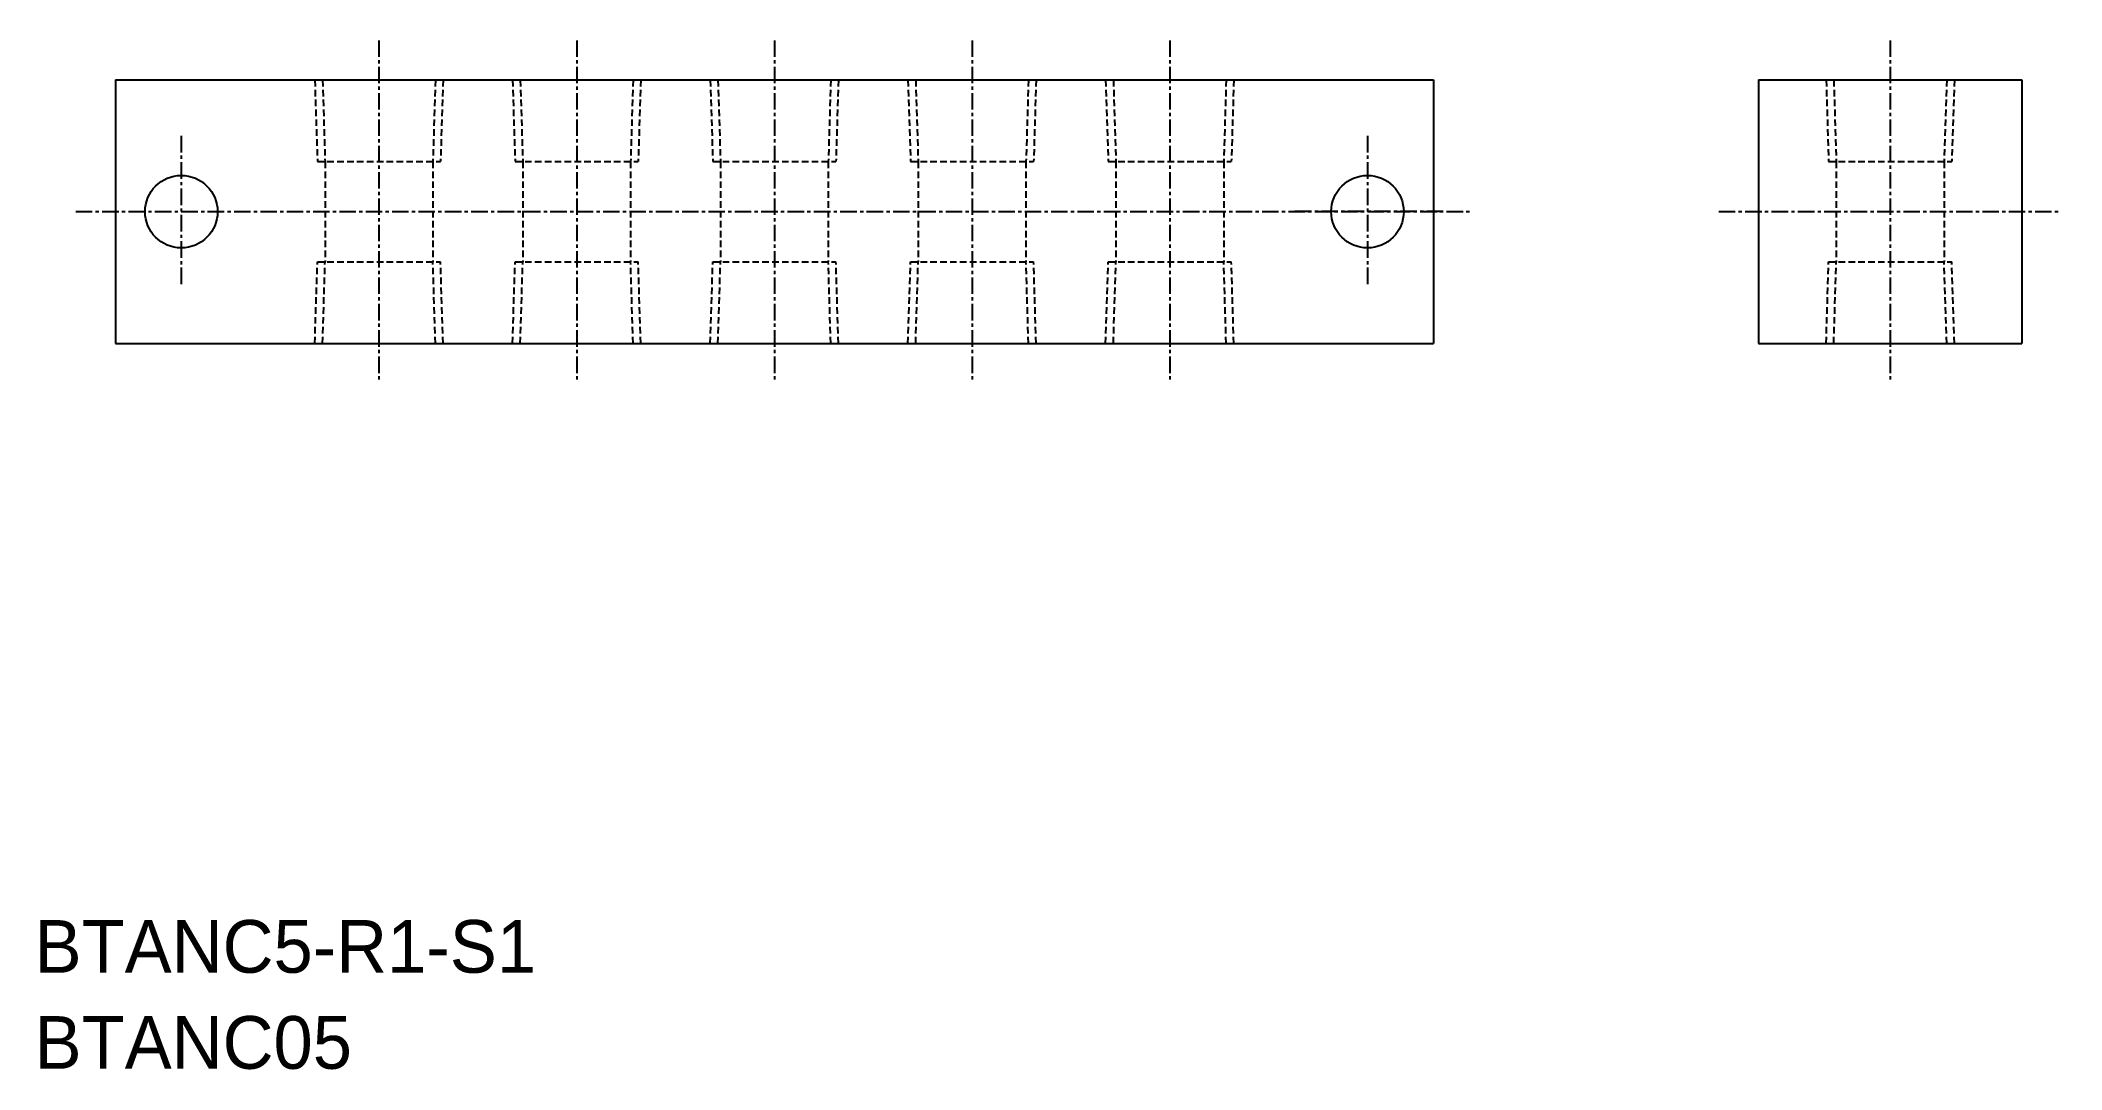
# Model space of a CAD drawing. Extents: x 4433 to 4586, y 18668 to 18746.
import ezdxf

# ---------------------------------------------------------------- set-up
doc = ezdxf.new("R2010")
doc.units = 0
doc.linetypes.add('CENTER', pattern=[2, 1.25, -0.25, 0.25, -0.25])
doc.linetypes.add('DASHED', pattern=[0.75, 0.5, -0.25])
doc.layers.get('0').update_dxf_attribs({"linetype": 'CONTINUOUS'})
doc.layers.add('CENTER', color=1, linetype='CENTER')

msp = doc.modelspace()

# ---------------------------------------------------------------- linework, layer by layer
at = {"color": 7, "linetype": 'CONTINUOUS'}
for p, q in [((4438.69, 18743.29), (4538.69, 18743.29)), ((4438.69, 18743.29), (4438.69, 18723.29)), ((4538.69, 18743.29), (4538.69, 18723.29)), ((4563.35, 18743.29), (4583.35, 18743.29)), ((4563.35, 18743.29), (4563.35, 18723.29)), ((4583.35, 18743.29), (4583.35, 18723.29)), ((4438.69, 18723.29), (4538.69, 18723.29)), ((4563.35, 18723.29), (4583.35, 18723.29))]:
    msp.add_line(p, q, dxfattribs=at)
at = {"color": 3, "linetype": 'DASHED'}
for p, q in [((4453.82, 18743.29), (4454.02, 18737.09)), ((4454.41, 18743.29), (4454.6, 18737.09)), ((4462.97, 18743.29), (4462.78, 18737.09)), ((4463.55, 18743.29), (4463.36, 18737.09)), ((4468.82, 18743.29), (4469.02, 18737.09)), ((4469.41, 18743.29), (4469.6, 18737.09)), ((4477.97, 18743.29), (4477.78, 18737.09)), ((4478.55, 18743.29), (4478.36, 18737.09)), ((4483.82, 18743.29), (4484.02, 18737.09)), ((4484.41, 18743.29), (4484.6, 18737.09)), ((4492.97, 18743.29), (4492.78, 18737.09)), ((4493.55, 18743.29), (4493.36, 18737.09)), ((4498.82, 18743.29), (4499.02, 18737.09)), ((4499.41, 18743.29), (4499.6, 18737.09)), ((4507.97, 18743.29), (4507.78, 18737.09)), ((4508.55, 18743.29), (4508.36, 18737.09)), ((4513.82, 18743.29), (4514.02, 18737.09)), ((4514.41, 18743.29), (4514.6, 18737.09)), ((4522.97, 18743.29), (4522.78, 18737.09)), ((4523.55, 18743.29), (4523.36, 18737.09)), ((4568.49, 18743.29), (4568.68, 18737.09)), ((4569.07, 18743.29), (4569.26, 18737.09)), ((4577.64, 18743.29), (4577.44, 18737.09)), ((4578.22, 18743.29), (4578.02, 18737.09)), ((4454.02, 18737.09), (4463.36, 18737.09)), ((4454.6, 18737.09), (4454.6, 18729.49)), ((4462.78, 18737.09), (4462.78, 18729.49)), ((4469.02, 18737.09), (4478.36, 18737.09)), ((4469.6, 18737.09), (4469.6, 18729.49)), ((4477.78, 18737.09), (4477.78, 18729.49)), ((4484.02, 18737.09), (4493.36, 18737.09)), ((4484.6, 18737.09), (4484.6, 18729.49)), ((4492.78, 18737.09), (4492.78, 18729.49)), ((4499.02, 18737.09), (4508.36, 18737.09)), ((4499.6, 18737.09), (4499.6, 18729.49)), ((4507.78, 18737.09), (4507.78, 18729.49)), ((4514.02, 18737.09), (4523.36, 18737.09)), ((4514.6, 18737.09), (4514.6, 18729.49)), ((4522.78, 18737.09), (4522.78, 18729.49)), ((4568.68, 18737.09), (4578.02, 18737.09)), ((4569.26, 18737.09), (4569.26, 18729.49)), ((4577.44, 18737.09), (4577.44, 18729.49)), ((4453.82, 18723.29), (4454.02, 18729.49)), ((4454.02, 18729.49), (4463.36, 18729.49)), ((4454.41, 18723.29), (4454.6, 18729.49)), ((4462.97, 18723.29), (4462.78, 18729.49)), ((4463.55, 18723.29), (4463.36, 18729.49)), ((4468.82, 18723.29), (4469.02, 18729.49)), ((4469.02, 18729.49), (4478.36, 18729.49)), ((4469.41, 18723.29), (4469.6, 18729.49)), ((4477.97, 18723.29), (4477.78, 18729.49)), ((4478.55, 18723.29), (4478.36, 18729.49)), ((4483.82, 18723.29), (4484.02, 18729.49)), ((4484.02, 18729.49), (4493.36, 18729.49)), ((4484.41, 18723.29), (4484.6, 18729.49)), ((4492.97, 18723.29), (4492.78, 18729.49)), ((4493.55, 18723.29), (4493.36, 18729.49)), ((4498.82, 18723.29), (4499.02, 18729.49)), ((4499.02, 18729.49), (4508.36, 18729.49)), ((4499.41, 18723.29), (4499.6, 18729.49)), ((4507.97, 18723.29), (4507.78, 18729.49)), ((4508.55, 18723.29), (4508.36, 18729.49)), ((4513.82, 18723.29), (4514.02, 18729.49)), ((4514.02, 18729.49), (4523.36, 18729.49)), ((4514.41, 18723.29), (4514.6, 18729.49)), ((4522.97, 18723.29), (4522.78, 18729.49)), ((4523.55, 18723.29), (4523.36, 18729.49)), ((4568.49, 18723.29), (4568.68, 18729.49)), ((4568.68, 18729.49), (4578.02, 18729.49)), ((4569.07, 18723.29), (4569.26, 18729.49)), ((4577.64, 18723.29), (4577.44, 18729.49)), ((4578.22, 18723.29), (4578.02, 18729.49))]:
    msp.add_line(p, q, dxfattribs=at)
at = {"color": 7, "linetype": 'CONTINUOUS'}
for centre in [(4443.69, 18733.29), (4533.69, 18733.29)]:
    msp.add_circle(centre, 2.75, dxfattribs=at)
at = {"layer": 'CENTER', "color": 1, "linetype": 'CENTER'}
for p, q in [((4458.69, 18746.29), (4458.69, 18720.29)), ((4473.69, 18746.29), (4473.69, 18720.29)), ((4488.69, 18746.29), (4488.69, 18720.29)), ((4503.69, 18746.29), (4503.69, 18720.29)), ((4518.69, 18746.29), (4518.69, 18720.29)), ((4573.35, 18746.29), (4573.35, 18720.29)), ((4443.69, 18739.04), (4443.69, 18727.54)), ((4533.69, 18739.04), (4533.69, 18727.54)), ((4435.69, 18733.29), (4541.69, 18733.29)), ((4539.44, 18733.29), (4527.94, 18733.29)), ((4560.35, 18733.29), (4586.35, 18733.29))]:
    msp.add_line(p, q, dxfattribs=at)

# ---------------------------------------------------------------- texts
at = {"color": 7, "linetype": 'CONTINUOUS'}
for s, p in [('BTANC5-R1-S1', (4432.56, 18675.52)), ('BTANC05', (4432.56, 18668.23))]:
    msp.add_text(s, height=4, dxfattribs=at).set_placement(p)

doc.saveas('drawing.dxf')
